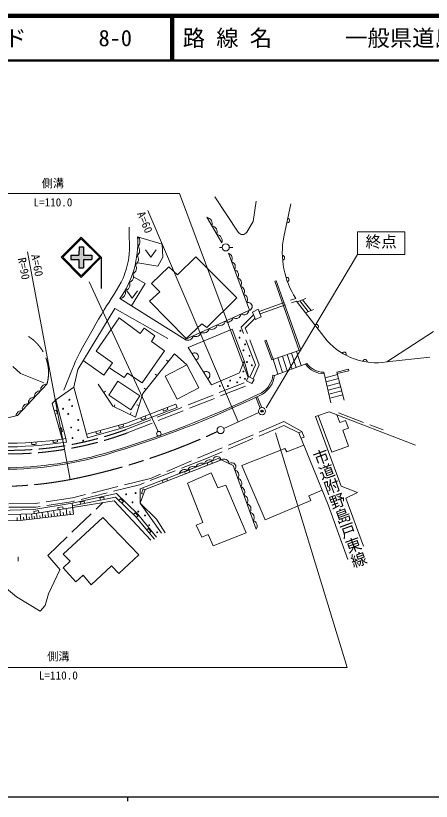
# Model space of a CAD drawing. Units: millimetres, scale not verified. Extents: x 40000 to 680000, y 20000 to 380000.
# Drawn here: x 142970 to 236031, y 204000 to 380000 of the extents above; entities that cross this region are included whole.
import ezdxf
from ezdxf.enums import TextEntityAlignment as Align

# ---------------------------------------------------------------- set-up
doc = ezdxf.new("R2010")
doc.units = ezdxf.units.MM
doc.header["$LTSCALE"] = 1000
doc.header["$PDMODE"] = 32
doc.header["$PDSIZE"] = 500
doc.linetypes.add('CHAIN', pattern=[18.5, 12, -1.5, 3.5, -1.5])
doc.linetypes.add('DASHED', pattern=[7.5, 6, -1.5])
for name, color, linetype, lineweight in [('M-BGD', 7, 'Continuous', 13), ('M-BGD-EXST', 7, 'Continuous', 13), ('M-BMK', 2, 'Continuous', 13), ('M-STR-HTXT', 7, 'Continuous', 13), ('M-STR-STRC', 7, 'Continuous', 25), ('M-TTL', 2, 'Continuous', 140), ('M-TTL-BAND', 7, 'Continuous', 25), ('M-TTL-LINE', 7, 'Continuous', 50)]:
    doc.layers.add(name, color=color, linetype=linetype, lineweight=lineweight)
doc.layers.add('M-OTRS', color=6, linetype='Continuous')
doc.layers.add('M-TTL-TXT', color=7, linetype='Continuous')
doc.styles.add('@ＭＳ ゴシック', font='')
doc.styles.add('ＭＳ ゴシック', font='')
doc.styles.get('@ＭＳ ゴシック').set_extended_font_data('@MS Gothic')
doc.styles.get('ＭＳ ゴシック').set_extended_font_data('MS Gothic')

msp = doc.modelspace()

# ---------------------------------------------------------------- hatches: boundary and pattern name
at = {"layer": 'M-STR-STRC'}
msp.add_hatch(color=256, dxfattribs=at).paths.add_polyline_path([(155280, 326371), (157140, 326371), (157141, 328231), (158141, 328231), (158140, 326371), (160000, 326371), (160000, 325371), (158140, 325371), (158139, 323511), (157139, 323511), (157140, 325371), (155280, 325371)])

# ---------------------------------------------------------------- linework, layer by layer
at = {"layer": 'M-BGD'}
for p, q in [((187525, 339424), (192791, 331474)), ((196142, 333882), (196817, 338416)), ((204549, 337821), (202982, 330423)), ((189134, 329119), (185797, 334834)), ((194713, 331489), (196142, 333882)), ((172001, 327538), (173219, 325913)), ((173219, 325913), (174438, 327538)), ((188604, 328053), (189205, 328053)), ((190803, 328053), (191569, 328053)), ((183317, 325956), (179226, 321982)), ((192456, 316759), (183317, 325956)), ((195342, 314003), (190584, 326769)), ((199040, 292168), (219516, 326539)), ((177282, 323751), (173365, 320009)), ((179226, 321982), (177282, 323751)), ((200987, 320509), (201317, 320626)), ((206475, 305004), (200987, 320509)), ((206805, 305121), (201317, 320626)), ((173365, 320009), (175251, 318123)), ((167823, 318355), (169042, 316730)), ((169042, 316730), (170261, 318355)), ((175251, 318123), (172959, 316034)), ((166315, 316643), (180909, 307446)), ((172959, 316034), (181177, 307698)), ((185754, 310115), (192456, 316759)), ((207841, 313464), (205825, 316068)), ((205972, 315879), (207950, 316663)), ((206604, 316130), (208483, 313718)), ((207222, 316375), (209101, 313963)), ((156886, 300744), (165183, 314438)), ((165183, 314438), (177021, 307678)), ((180909, 307446), (195342, 314003)), ((195986, 313606), (197256, 314230)), ((195986, 313606), (196683, 311945)), ((197256, 314230), (197952, 312569)), ((207841, 313464), (209662, 314185)), ((207841, 313464), (212701, 307183)), ((166112, 312335), (160977, 304820)), ((170870, 308810), (166112, 312335)), ((196683, 311945), (197952, 312569)), ((171711, 309970), (170870, 308810)), ((174148, 308244), (171711, 309970)), ((180909, 307446), (184680, 310986)), ((191440, 309767), (181619, 305662)), ((184680, 310986), (185754, 310115)), ((194109, 302688), (191440, 309767)), ((173365, 307025), (174148, 308244)), ((226047, 302425), (236550, 309214)), ((176266, 304936), (173365, 307025)), ((198762, 307182), (199091, 307301)), ((200301, 302929), (198762, 307182)), ((200633, 303040), (199091, 307301)), ((160977, 304820), (164661, 302195)), ((171262, 297727), (176266, 304936)), ((181619, 305662), (186784, 297277)), ((200301, 302929), (206805, 305121)), ((205822, 304789), (206868, 301612)), ((171407, 295391), (178544, 304269)), ((177127, 302506), (176737, 302820)), ((178544, 304269), (181271, 301774)), ((200602, 303030), (201699, 299697)), ((201638, 303379), (202725, 300077)), ((202713, 303741), (203790, 300471)), ((203749, 304091), (204815, 300851)), ((204747, 304427), (205803, 301217)), ((226047, 302425), (235680, 303528)), ((142307, 301397), (144062, 299816)), ((164661, 302195), (162717, 299438)), ((164066, 301020), (167229, 298916)), ((181271, 301774), (176441, 299264)), ((181271, 301774), (183940, 296610)), ((193094, 299961), (194109, 302688)), ((194109, 302688), (195132, 299170)), ((200918, 299408), (208175, 302096)), ((144062, 299816), (149241, 297756)), ((155957, 296780), (156886, 300744)), ((167229, 298916), (167983, 299903)), ((167983, 299903), (171262, 297727)), ((174621, 299389), (174231, 299702)), ((176441, 299264), (179110, 294100)), ((186784, 297277), (193094, 299961)), ((200571, 299449), (200918, 299408)), ((211959, 300143), (213571, 293303)), ((212254, 298889), (214998, 299601)), ((214848, 300156), (217476, 300794)), ((214848, 300156), (216547, 293869)), ((214940, 299818), (217559, 300454)), ((217476, 300794), (217559, 300454)), ((161426, 297480), (164734, 292490)), ((165865, 298118), (163849, 294970)), ((170739, 294825), (165865, 298118)), ((195132, 299170), (194675, 298234)), ((194675, 298234), (195879, 297589)), ((195132, 299170), (196336, 298525)), ((196336, 298525), (195879, 297589)), ((212470, 297974), (215243, 298694)), ((212692, 297033), (215496, 297760)), ((149952, 297418), (143337, 290426)), ((155957, 296780), (159076, 285465)), ((162676, 295595), (163093, 295871)), ((172114, 296271), (171725, 296585)), ((183940, 296610), (179110, 294100)), ((212907, 296119), (215741, 296853)), ((213123, 295203), (215986, 295946)), ((151939, 293966), (151127, 293096)), ((154204, 285276), (151939, 293966)), ((168723, 291678), (163849, 294970)), ((170739, 294825), (168723, 291678)), ((169782, 290082), (171407, 295391)), ((196706, 294503), (197715, 292084)), ((197022, 294654), (198048, 292195)), ((213338, 294289), (216231, 295039)), ((151127, 293096), (153404, 285153)), ((153404, 285153), (151127, 293096)), ((164734, 292490), (169782, 290082)), ((164982, 292371), (165197, 292823)), ((167775, 288735), (178852, 292987)), ((167775, 288735), (178852, 292987)), ((168027, 287975), (179139, 292240)), ((170567, 292646), (170089, 292792)), ((177059, 291763), (176880, 292230)), ((178852, 292987), (179139, 292240)), ((143337, 290426), (125987, 286277)), ((152063, 291645), (151582, 291507)), ((151810, 290713), (152291, 290851)), ((152291, 290851), (152063, 291645)), ((168592, 290649), (168808, 291101)), ((175894, 291851), (176074, 291385)), ((176074, 291385), (177059, 291763)), ((210108, 290225), (213186, 291270)), ((210669, 290416), (213767, 282240)), ((213186, 291270), (232466, 283750)), ((215523, 288860), (214868, 290614)), ((158860, 286235), (167775, 288735)), ((158864, 286236), (167775, 288735)), ((170965, 289959), (171144, 289493)), ((171144, 289493), (172130, 289871)), ((172130, 289871), (171951, 290338)), ((215886, 274604), (210108, 290225)), ((216801, 289325), (215523, 288860)), ((217469, 287626), (216801, 289325)), ((153202, 287674), (152721, 287536)), ((153429, 286879), (153202, 287674)), ((159076, 285465), (168027, 287975)), ((162049, 286610), (161914, 287092)), ((165981, 288232), (166116, 287751)), ((166116, 287751), (167133, 288036)), ((167133, 288036), (166998, 288517)), ((216206, 287133), (217469, 287626)), ((217483, 283590), (216206, 287133)), ((152949, 286742), (153429, 286879)), ((154204, 285276), (154329, 284486)), ((160897, 286807), (161032, 286325)), ((161032, 286325), (162049, 286610)), ((206352, 286559), (207078, 286821)), ((212972, 270415), (206352, 286559)), ((206858, 285325), (207586, 285587)), ((207078, 286821), (207586, 285587)), ((146519, 284406), (146553, 283907)), ((147523, 283979), (147483, 284478)), ((151331, 284870), (151393, 284374)), ((152357, 284499), (152290, 284995)), ((203651, 282291), (207476, 283817)), ((213767, 282240), (217483, 283590)), ((193576, 279257), (203245, 283060)), ((203245, 283060), (203651, 282291)), ((170804, 274008), (188342, 280803)), ((189021, 280488), (171965, 273834)), ((188487, 280280), (171965, 273834)), ((179573, 277406), (188342, 280803)), ((186830, 280170), (185825, 279778)), ((187011, 279704), (186830, 280170)), ((188342, 280803), (191666, 279264)), ((181806, 278210), (180801, 277818)), ((181988, 277744), (181806, 278210)), ((185825, 279778), (186007, 279312)), ((191666, 279264), (196835, 264978)), ((198802, 267032), (193576, 279257)), ((180801, 277818), (180983, 277352)), ((186730, 277609), (181475, 275257)), ((188211, 274241), (186730, 277609)), ((176782, 276250), (175777, 275858)), ((175777, 275858), (175959, 275392)), ((176964, 275784), (176782, 276250)), ((181475, 275257), (184901, 266430)), ((190040, 274850), (188211, 274241)), ((194541, 264165), (190040, 274850)), ((219487, 273152), (215886, 274604)), ((155631, 270758), (165519, 272977)), ((165519, 272977), (170281, 268303)), ((170804, 270785), (170804, 274008)), ((171965, 273834), (170804, 270785)), ((171965, 273834), (170804, 270785)), ((171488, 273987), (171104, 272979)), ((171104, 272979), (171572, 272801)), ((171956, 273809), (171488, 273987)), ((211616, 273723), (208616, 272433)), ((216874, 271903), (219487, 273152)), ((146803, 268406), (165009, 271310)), ((165345, 272164), (155692, 270192)), ((165345, 272164), (155692, 270192)), ((158262, 271228), (157372, 271046)), ((157372, 271046), (157472, 270556)), ((158362, 270738), (158262, 271228)), ((162713, 272137), (161823, 271955)), ((161823, 271955), (161923, 271465)), ((162813, 271647), (162713, 272137)), ((165009, 271310), (173227, 262483)), ((169846, 267751), (165345, 272164)), ((169846, 267751), (165345, 272164)), ((166445, 271786), (166095, 271429)), ((167094, 271150), (166445, 271786)), ((166744, 270793), (167094, 271150)), ((209052, 271388), (198802, 267032)), ((208616, 272433), (209052, 271388)), ((220881, 261131), (216874, 271903)), ((147007, 269335), (131821, 268929)), ((155731, 269830), (146803, 268406)), ((155631, 270758), (147007, 269335)), ((153489, 269979), (152407, 269806)), ((152407, 269806), (152486, 269312)), ((152989, 267994), (152821, 269366)), ((153568, 269485), (153489, 269979)), ((154413, 268168), (154239, 269592)), ((155892, 268348), (155631, 270758)), ((155892, 268348), (155711, 269827)), ((175624, 264049), (170804, 270785)), ((170804, 270785), (174462, 267214)), ((217327, 258191), (212972, 270415)), ((133940, 268029), (146803, 268406)), ((146803, 268406), (133940, 268029)), ((143274, 266886), (143265, 267594)), ((144148, 266916), (143976, 268323)), ((143987, 266896), (155892, 268348)), ((144792, 266994), (144710, 267668)), ((145436, 267073), (145279, 268361)), ((146026, 267145), (145951, 267762)), ((146616, 267217), (146472, 268396)), ((148080, 269116), (146998, 268943)), ((146998, 268943), (147077, 268450)), ((147206, 267289), (147136, 267868)), ((147797, 267361), (147653, 268542)), ((148159, 268622), (148080, 269116)), ((148410, 267436), (148336, 268037)), ((149023, 267510), (148873, 268736)), ((149659, 267588), (149583, 268213)), ((150295, 267666), (150140, 268938)), ((150956, 267746), (150877, 268395)), ((151617, 267827), (151456, 269148)), ((152303, 267910), (152221, 268584)), ((153585, 259330), (162470, 267577)), ((153701, 268081), (153616, 268780)), ((155152, 268258), (155064, 268984)), ((162470, 267577), (170542, 259185)), ((169688, 268605), (169338, 268248)), ((170214, 268090), (169688, 268605)), ((174027, 262699), (169846, 267751)), ((174027, 262699), (169846, 267751)), ((169972, 267598), (170357, 267917)), ((170357, 267917), (170214, 268090)), ((170281, 268303), (174462, 263192)), ((133360, 266751), (143987, 266896)), ((174462, 267214), (176437, 264165)), ((184901, 266430), (183391, 265878)), ((183391, 265878), (184611, 263178)), ((172674, 265117), (172289, 264798)), ((173254, 264417), (172674, 265117)), ((172868, 264099), (173254, 264417)), ((187166, 261232), (194541, 264165)), ((184611, 263178), (186033, 263758)), ((186033, 263758), (187166, 261232)), ((143497, 258769), (143497, 257794)), ((155182, 257762), (153585, 259330)), ((170542, 259185), (166071, 255004)), ((153585, 256340), (155182, 257762)), ((156431, 253175), (153585, 256340)), ((164445, 256746), (159886, 252478)), ((166071, 255004), (164445, 256746)), ((138267, 253859), (143161, 249777)), ((158086, 254626), (156431, 253175)), ((159886, 252478), (158086, 254626)), ((143161, 249777), (148417, 246583))]:
    msp.add_line(p, q, dxfattribs=at)
at = {"layer": 'M-BGD', "linetype": 'DASHED'}
for p, q in [((170261, 330453), (175730, 328829)), ((175730, 328829), (175933, 325884)), ((175933, 325884), (174758, 323896)), ((174758, 323896), (170348, 324607)), ((169492, 321430), (171929, 319994)), ((171929, 319994), (168866, 315036)), ((197453, 313760), (205680, 316678)), ((197694, 313184), (205825, 316068)), ((193455, 310193), (196234, 313016)), ((194385, 309997), (196569, 312216)), ((196632, 301808), (193455, 310193)), ((197495, 301787), (194385, 309997)), ((162717, 299438), (158083, 302720)), ((195415, 299019), (196632, 301808)), ((196122, 298639), (197495, 301787)), ((167643, 287271), (194945, 298090)), ((167929, 286524), (195879, 297589)), ((151939, 293966), (155957, 296780)), ((215262, 291009), (225236, 287249)), ((203027, 289064), (173128, 276343)), ((207078, 286821), (203027, 289064)), ((203005, 288185), (185670, 280810)), ((206352, 286559), (203005, 288185)), ((185670, 280810), (170717, 274916)), ((173128, 276343), (155693, 271984)), ((170717, 274916), (155850, 271199)), ((155693, 271984), (147395, 270721)), ((155850, 271199), (147459, 269921)), ((147459, 269921), (130298, 269776)), ((147395, 270721), (130328, 270577)), ((150130, 259069), (162484, 270907)), ((152888, 255875), (150130, 259069)), ((150275, 250445), (152888, 255875)), ((149549, 247861), (150275, 250445)), ((148417, 246583), (149549, 247861))]:
    msp.add_line(p, q, dxfattribs=at)
at = {"layer": 'M-BGD'}
for centre, radius in [((190004, 328096), 800), ((193281, 309424), 100), ((193092, 307887), 100), ((194325, 306364), 100), ((193963, 305029), 100), ((195326, 303810), 100), ((194746, 302403), 100), ((195834, 301692), 100), ((193963, 300285), 100), ((190989, 298240), 100), ((192584, 297863), 100), ((193237, 298936), 100), ((194296, 298646), 100), ((188668, 297036), 100), ((190496, 297036), 100), ((155000, 293955), 100), ((155580, 292562), 100), ((153578, 291953), 100), ((154739, 290793), 100), ((156973, 289429), 100), ((155377, 287746), 100), ((156973, 287137), 100), ((155696, 285367), 100), ((158075, 284816), 100)]:
    msp.add_circle(centre, radius, dxfattribs=at)
for centre, radius, start, end in [((185518, 333394), 1467, 341.50504, 79.044), ((203765, 334122), 500, 258.04342, 78.04342), ((186631, 331489), 1467, 341.50504, 79.044), ((187743, 329584), 1467, 341.50504, 79.044), ((193747, 332118), 1153, 213.93639, 326.92844), ((148680, 329150), 21620, 324.65409, 3.45512), ((169455, 329398), 1344, 309.57778, 51.78945), ((221622, 326944), 18962, 169.43085, 212.78171), ((169382, 327390), 1344, 304.03478, 46.24645), ((169115, 325399), 1344, 298.49177, 40.70344), ((190257, 325598), 1215, 326.50153, 74.38207), ((202697, 325770), 500, 273.5523, 93.5523), ((168657, 323443), 1344, 292.94877, 35.16044), ((190943, 323757), 1215, 326.50153, 74.38207), ((168012, 321540), 1344, 287.40576, 29.61744), ((191630, 321915), 1215, 326.50153, 74.38207), ((192316, 320074), 1215, 326.50153, 74.38207), ((203657, 320877), 500, 288.66026, 108.66026), ((167187, 319708), 1344, 281.86276, 24.07443), ((193002, 318233), 1215, 326.50153, 74.38207), ((166188, 317965), 1344, 276.31975, 18.53143), ((193689, 316391), 1215, 326.50153, 74.38207), ((195007, 314848), 925, 283.41501, 109.26884), ((194031, 314193), 1215, 240.49067, 348.37121), ((190453, 312568), 1215, 240.49067, 348.37121), ((192242, 313380), 1215, 240.49067, 348.37121), ((185086, 310129), 1215, 240.49067, 348.37121), ((186875, 310942), 1215, 240.49067, 348.37121), ((188664, 311755), 1215, 240.49067, 348.37121), ((210271, 310323), 500, 307.73548, 127.73548), ((181507, 308504), 1215, 240.49067, 348.37121), ((183296, 309317), 1215, 240.49067, 348.37121), ((223794, 317199), 14945, 222.08207, 278.67341), ((183049, 303651), 837, 290.37627, 132.88297), ((216501, 304154), 500, 330.79351, 150.79351), ((221189, 302483), 500, 349.96198, 169.96198), ((211955, 304776), 4983, 214.26393, 270.99544), ((211955, 304776), 4633, 215.34069, 270.05282), ((185632, 299459), 837, 290.37627, 132.88297), ((195308, 300078), 5300, 300.98028, 353.1845), ((195308, 300078), 5650, 300.82373, 353.1845), ((148435, 294723), 1250, 83.47021, 189.70529), ((149809, 296176), 1250, 83.47021, 189.70529), ((140599, 371107), 87702, 240.73411, 279.00699), ((140599, 371107), 86902, 240.75001, 279.00699), ((140599, 371107), 86902, 240.75001, 279.00699), ((147060, 293270), 1250, 83.47021, 189.70529), ((100353, 495755), 222779, 286.28578, 296.00667), ((100353, 495755), 223129, 286.28554, 296.01051), ((145685, 291816), 1250, 83.47021, 189.70529), ((144523, 290022), 1585, 92.5524, 168.47793), ((140599, 371107), 87402, 273.90606, 274.54368), ((140599, 371107), 87402, 277.09415, 277.73176), ((140077, 361349), 82626, 268.97405, 285.98165), ((140077, 361349), 82976, 268.97405, 285.98229), ((186438, 279241), 1269, 58.46918, 163.88528), ((188047, 280294), 946, 13.43286, 178.26911), ((189560, 279392), 1269, 12.45338, 117.86948), ((191357, 278916), 935, 315.84736, 126.69659), ((180792, 277053), 1269, 58.46918, 163.88528), ((182674, 277783), 1269, 58.46918, 163.88528), ((184556, 278512), 1269, 58.46918, 163.88528), ((191648, 277054), 1269, 327.1815, 72.5976), ((192335, 275156), 1269, 327.1815, 72.5976), ((193022, 273258), 1269, 327.1815, 72.5976), ((193709, 271360), 1269, 327.1815, 72.5976), ((194395, 269462), 1269, 327.1815, 72.5976), ((195082, 267564), 1269, 327.1815, 72.5976), ((195769, 265666), 1269, 327.1815, 72.5976)]:
    msp.add_arc(centre, radius, start, end, dxfattribs=at)
at = {"layer": 'M-BGD', "linetype": 'DASHED'}
for centre, radius, start, end in [((140747, 300032), 9568, 344.14976, 57.79779), ((141507, 358381), 75761, 263.65721, 290.18112), ((141507, 358381), 76561, 263.66228, 290.18864)]:
    msp.add_arc(centre, radius, start, end, dxfattribs=at)
at = {"layer": 'M-BGD-EXST'}
msp.add_lwpolyline([(153723, 296102), (154102, 297026), (154472, 297953), (154839, 298882), (155208, 299811), (155583, 300736), (155970, 301656), (156373, 302569), (156799, 303471), (157344, 304561), (157909, 305640), (158491, 306710), (159087, 307773), (159693, 308831), (160306, 309884), (160925, 310936), (161544, 311986), (162162, 313037), (162775, 314090), (163310, 314980), (163869, 315858), (164438, 316730), (165005, 317603), (165559, 318482), (166086, 319376), (166574, 320288), (167011, 321227), (167236, 321779), (167442, 322338), (167631, 322905), (167800, 323477), (167951, 324055), (168083, 324638), (168195, 325223), (168288, 325811), (168381, 326661), (168429, 327514), (168441, 328369), (168429, 329227), (168403, 330085), (168373, 330943), (168351, 331802), (168346, 332658)], dxfattribs=at)
at = {"layer": 'M-BMK', "linetype": 'CHAIN'}
msp.add_line((189576, 287499), (197402, 291067), dxfattribs=at)
at = {"layer": 'M-BMK'}
for centre in [(198130, 291399), (188848, 287167)]:
    msp.add_circle(centre, 800, dxfattribs=at)
at = {"layer": 'M-BMK', "linetype": 'CHAIN'}
for centre, radius, start, end in [((138525, 364060), 89545, 240.02643, 280.71032), ((126556, 419641), 146389, 281.27043, 294.87095)]:
    msp.add_arc(centre, radius, start, end, dxfattribs=at)
at = {"layer": 'M-OTRS'}
msp.add_point((198130, 291399), dxfattribs=at)
at = {"layer": 'M-STR-HTXT'}
for p, q in [((125089, 340156), (179640, 340156)), ((179640, 340156), (195054, 298958)), ((172569, 336356), (192762, 289036)), ((219516, 331606), (230115, 331606)), ((219516, 326539), (219516, 331606)), ((230115, 326539), (230115, 331606)), ((155166, 276075), (145616, 327086)), ((219516, 326539), (230115, 326539)), ((159383, 320341), (174847, 286831)), ((201147, 286526), (217162, 233954)), ((217162, 233954), (95540, 233954))]:
    msp.add_line(p, q, dxfattribs=at)
for centre, radius in [((175021, 286352), 500), ((167695, 272788), 100), ((169813, 273049), 100), ((169117, 270960), 100), ((170422, 268900), 100), ((171931, 268030), 100), ((172859, 265854), 100), ((174658, 264258), 100)]:
    msp.add_circle(centre, radius, dxfattribs=at)
at = {"layer": 'M-STR-STRC'}
for p, q in [((153139, 325871), (157639, 330371)), ((153493, 325871), (157639, 330018)), ((162140, 325871), (157639, 330371)), ((161786, 325871), (157639, 330018)), ((157141, 328231), (157140, 326371)), ((157141, 328231), (158141, 328231)), ((158141, 328231), (158140, 326371)), ((153139, 325871), (157639, 321370)), ((153493, 325871), (157639, 321724)), ((155280, 326371), (157140, 326371)), ((155280, 326371), (155280, 325371)), ((157639, 321724), (161786, 325871)), ((157640, 321371), (162140, 325871)), ((158140, 326371), (160000, 326371)), ((160000, 326371), (160000, 325371)), ((162140, 325871), (162140, 318871)), ((155280, 325371), (157140, 325371)), ((157140, 325371), (157139, 323511)), ((158140, 325371), (158139, 323511)), ((158140, 325371), (160000, 325371)), ((157139, 323511), (158139, 323511))]:
    msp.add_line(p, q, dxfattribs=at)
at = {"layer": 'M-TTL'}
msp.add_line((680000, 380000), (40000, 380000), dxfattribs=at)
at = {"layer": 'M-TTL-BAND'}
for p, q in [((40000, 205000), (579000, 205000)), ((168000, 205000), (168000, 204000))]:
    msp.add_line(p, q, dxfattribs=at)
at = {"layer": 'M-TTL-LINE'}
for p, q in [((177750, 380000), (177750, 370000)), ((178250, 380000), (178250, 370000)), ((40000, 370000), (680000, 370000))]:
    msp.add_line(p, q, dxfattribs=at)

# ---------------------------------------------------------------- texts
at = {"layer": 'M-BGD', "style": '@ＭＳ ゴシック'}
msp.add_text('市道附野島戸東線', height=2566, rotation=289.993, dxfattribs=at).set_placement((208831, 282095), align=Align.BOTTOM_LEFT)
at = {"layer": 'M-STR-HTXT', "style": 'ＭＳ ゴシック'}
for p in [(151298, 342446), (152521, 236449)]:
    msp.add_text('側溝', height=1833, dxfattribs=at).set_placement(p, align=Align.MIDDLE_CENTER)
for s, height, p in [('L=110.0', 1833, (151298, 336730)), ('終点', 2566, (224816, 327323)), ('L=110.0', 1833, (152521, 230734))]:
    msp.add_text(s, height=height, dxfattribs=at).set_placement(p, align=Align.BOTTOM_CENTER)
for s, rotation, p in [('A=60', 293.109, (170565, 333148)), ('R=90', 280.808, (143363, 323072)), ('A=60', 280.808, (146337, 323797))]:
    msp.add_text(s, height=1833, rotation=rotation, dxfattribs=at).set_placement(p, align=Align.BOTTOM_CENTER)
at = {"layer": 'M-TTL-TXT', "style": 'ＭＳ ゴシック'}
for s, p in [('図面コード', (120380, 375000)), ('8-0', (161521, 375000)), ('8-0', (161521, 375000)), ('路 線 名', (180380, 375000)), ('一般県道島戸港線', (216734, 375000))]:
    msp.add_text(s, height=3666, dxfattribs=at).set_placement(p, align=Align.MIDDLE_LEFT)

doc.saveas('drawing.dxf')
